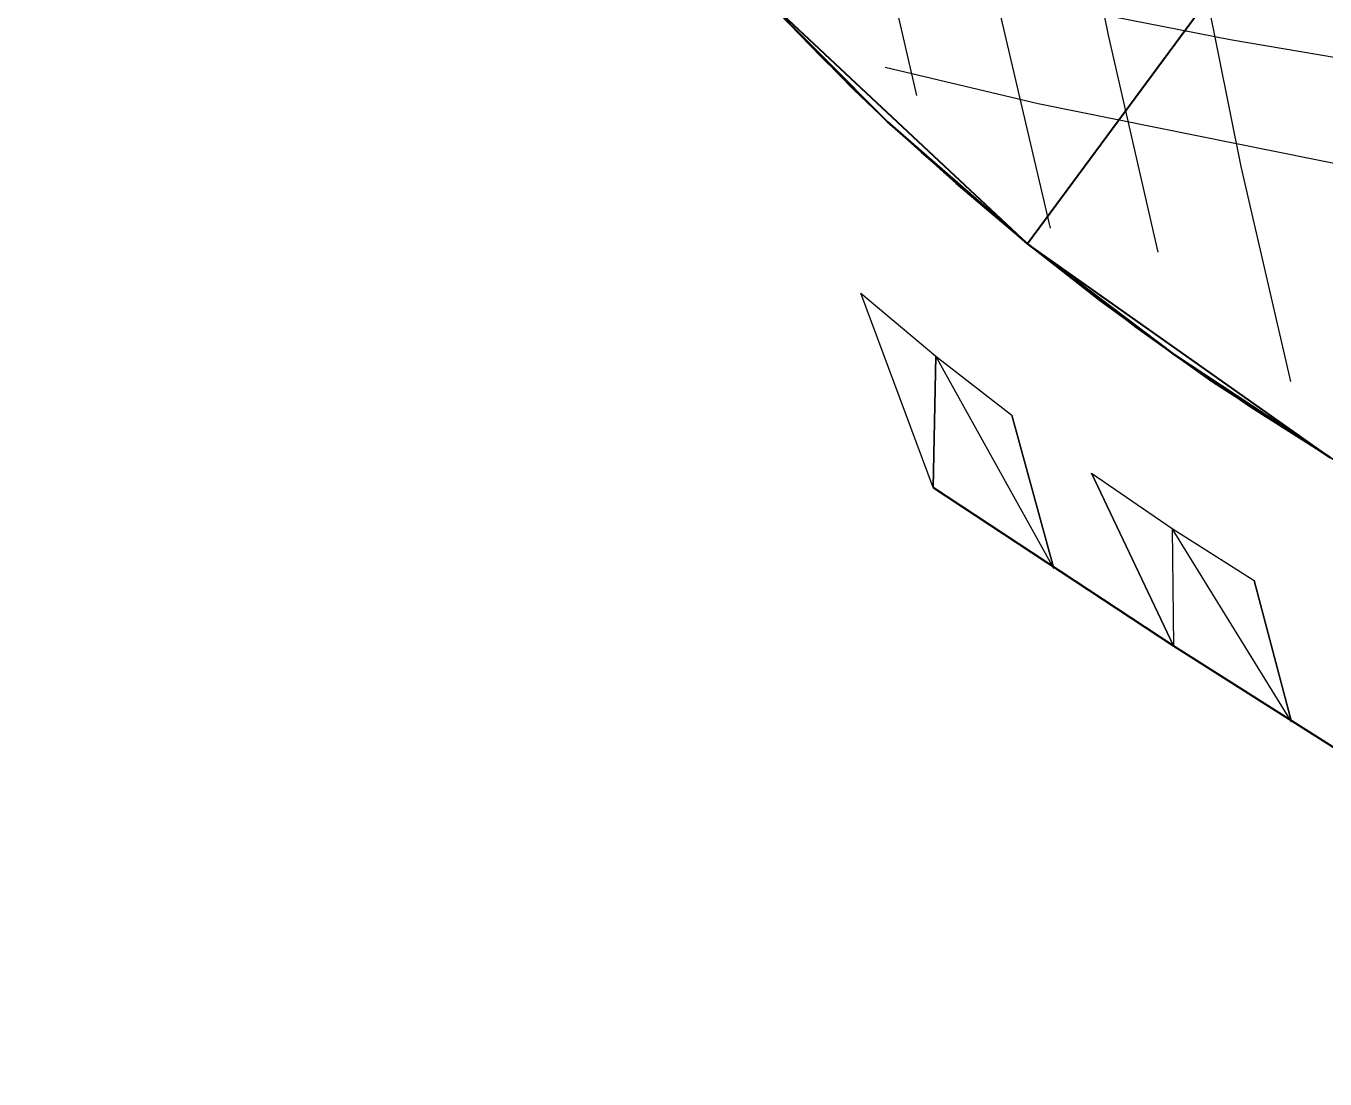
# Model space of a CAD drawing. Extents: x -24.1 to 24.1, y -24.4 to 24.4.
# Drawn here: x -22.48 to -11.71, y -24.36 to -15.64 of the extents above; entities that cross this region are included whole.
import ezdxf

# ---------------------------------------------------------------- set-up
doc = ezdxf.new("R2010")
doc.units = 0
doc.header["$MEASUREMENT"] = 0
doc.layers.get('0').update_dxf_attribs({"linetype": 'CONTINUOUS'})
for name, color, linetype in [('FEA2', 21, 'CONTINUOUS'), ('FEA3', 142, 'CONTINUOUS'), ('Mappers', 7, 'CONTINUOUS'), ('SupportsSph', 200, 'CONTINUOUS'), ('TendonPoints3', 7, 'CONTINUOUS')]:
    doc.layers.add(name, color=color, linetype=linetype)

msp = doc.modelspace()

# ---------------------------------------------------------------- linework, layer by layer
at = {"color": 6, "linetype": 'ByBlock', "lineweight": 40, "ltscale": 100}
for points in [[(-11.67, -19.21, 54.58), (-12.96, -18.36, 54.58), (-14.18, -17.44, 54.58), (-15.34, -16.43, 54.58), (-16.42, -15.34, 54.58), (-17.43, -14.18, 54.58), (-18.36, -12.97, 54.58), (-19.2, -11.68, 54.58), (-19.95, -10.34, 54.58), (-20.62, -8.95, 54.58), (-21.18, -7.53, 54.58), (-21.64, -6.06, 54.58), (-22, -4.58, 54.58), (-22.27, -3.06, 54.58), (-22.42, -1.54, 54.58), (-22.48, 0, 54.58), (-22.42, 1.53, 54.58)], [(-11.67, -19.21, 58.95), (-14.18, -17.44, 58.95), (-16.42, -15.34, 58.95), (-18.36, -12.97, 58.95), (-19.95, -10.34, 58.95), (-21.18, -7.53, 58.95), (-22, -4.58, 58.95), (-22.42, -1.54, 58.95), (-22.48, 0, 58.95), (-22.42, 1.53, 58.95)], [(-11.67, -19.21, 54.58), (-12.96, -18.36, 54.58), (-14.18, -17.44, 54.58), (-15.34, -16.43, 54.58), (-16.42, -15.34, 54.58)]]:
    msp.add_polyline3d(points, dxfattribs=at)
at = {"layer": 'FEA2', "color": 6, "linetype": 'ByBlock', "lineweight": 40, "ltscale": 100}
for points in [[(-11.73631, -14.13264, 58.90235), (-12.7867, -13.18861, 58.90292), (-14.13264, -11.73631, 58.90235), (-17.43, -14.18, 54.58), (-16.42, -15.34, 54.58), (-15.34, -16.43, 54.58), (-14.18, -17.44, 54.58)], [(-8.81354, -16.12087, 58.90084), (-9.71007, -15.5928, 58.90324), (-10.71098, -14.92847, 58.90044), (-11.73631, -14.13264, 58.90235), (-14.18, -17.44, 54.58), (-12.96, -18.36, 54.58), (-11.67, -19.21, 54.58)], [(-11.67, -19.21, 58.95), (-14.18, -17.44, 58.95), (-16.42, -15.34, 58.95)]]:
    msp.add_polyline3d(points, dxfattribs=at)
at = {"layer": 'FEA2'}
for points in [[(-16.42, -15.34, 58.95), (-17.19, -14.48, 57.58), (-16.42, -15.34, 56.77), (-15.62, -16.16, 57.58)], [(-16.42, -15.34, 55.67), (-16.94, -14.77, 55.13), (-16.42, -15.34, 54.58), (-15.89, -15.89, 55.13)], [(-16.42, -15.34, 56.77), (-16.94, -14.77, 56.22), (-16.42, -15.34, 55.67), (-15.89, -15.89, 56.22)], [(-16.42, -15.34, 58.95), (-15.62, -16.16, 57.58), (-15.34, -16.43, 57.86)], [(-14.18, -17.44, 58.95), (-16.42, -15.34, 58.95), (-15.34, -16.43, 57.86)], [(-15.89, -15.89, 56.22), (-16.42, -15.34, 55.67), (-15.89, -15.89, 55.13), (-15.34, -16.43, 55.67)], [(-15.34, -16.43, 57.13), (-15.62, -16.16, 57.58), (-16.42, -15.34, 56.77), (-15.89, -15.89, 56.22)], [(-16.42, -15.34, 54.58), (-15.34, -16.43, 54.58), (-15.89, -15.89, 55.13)], [(-15.34, -16.43, 55.67), (-15.89, -15.89, 55.13), (-15.34, -16.43, 54.58), (-14.77, -16.94, 55.13)], [(-14.77, -16.94, 56.22), (-15.34, -16.43, 57.13), (-15.89, -15.89, 56.22), (-15.34, -16.43, 55.67)], [(-15.06, -16.68, 57.58), (-15.34, -16.43, 57.86), (-15.62, -16.16, 57.58), (-15.34, -16.43, 57.13)], [(-14.18, -17.44, 58.95), (-15.34, -16.43, 57.86), (-15.06, -16.68, 57.58)], [(-14.77, -16.94, 56.22), (-15.34, -16.43, 55.67), (-14.77, -16.94, 55.13), (-14.18, -17.44, 55.67)], [(-14.18, -17.44, 56.77), (-15.06, -16.68, 57.58), (-15.34, -16.43, 57.13), (-14.77, -16.94, 56.22)], [(-15.34, -16.43, 54.58), (-14.18, -17.44, 54.58), (-14.77, -16.94, 55.13)], [(-14.18, -17.44, 58.95), (-15.06, -16.68, 57.58), (-14.18, -17.44, 56.77), (-13.27, -18.14, 57.58)], [(-14.18, -17.44, 55.67), (-14.77, -16.94, 55.13), (-14.18, -17.44, 54.58), (-13.58, -17.91, 55.13)], [(-14.18, -17.44, 56.77), (-14.77, -16.94, 56.22), (-14.18, -17.44, 55.67), (-13.58, -17.91, 56.22)], [(-11.67, -19.21, 58.95), (-14.18, -17.44, 58.95), (-12.96, -18.36, 57.86)], [(-13.58, -17.91, 56.22), (-14.18, -17.44, 55.67), (-13.58, -17.91, 55.13), (-12.96, -18.36, 55.67)], [(-12.96, -18.36, 57.13), (-13.27, -18.14, 57.58), (-14.18, -17.44, 56.77), (-13.58, -17.91, 56.22)], [(-14.18, -17.44, 58.95), (-13.27, -18.14, 57.58), (-12.96, -18.36, 57.86)], [(-14.18, -17.44, 54.58), (-12.96, -18.36, 54.58), (-13.58, -17.91, 55.13)], [(-12.96, -18.36, 55.67), (-13.58, -17.91, 55.13), (-12.96, -18.36, 54.58), (-12.32, -18.8, 55.13)], [(-12.32, -18.8, 56.22), (-12.96, -18.36, 57.13), (-13.58, -17.91, 56.22), (-12.96, -18.36, 55.67)], [(-12.65, -18.58, 57.58), (-12.96, -18.36, 57.86), (-13.27, -18.14, 57.58), (-12.96, -18.36, 57.13)], [(-12.32, -18.8, 56.22), (-12.96, -18.36, 55.67), (-12.32, -18.8, 55.13), (-11.67, -19.21, 55.67)], [(-12.65, -18.58, 57.58), (-12.96, -18.36, 57.13), (-12.32, -18.8, 56.22), (-11.67, -19.21, 56.77)], [(-11.67, -19.21, 58.95), (-12.96, -18.36, 57.86), (-12.65, -18.58, 57.58)], [(-12.96, -18.36, 54.58), (-11.67, -19.21, 54.58), (-12.32, -18.8, 55.13)], [(-11.67, -19.21, 58.95), (-12.65, -18.58, 57.58), (-11.67, -19.21, 56.77), (-10.68, -19.78, 57.58)], [(-11.67, -19.21, 55.67), (-12.32, -18.8, 55.13), (-11.67, -19.21, 54.58), (-11.02, -19.59, 55.13)], [(-11.67, -19.21, 56.77), (-12.32, -18.8, 56.22), (-11.67, -19.21, 55.67), (-11.02, -19.59, 56.22)]]:
    msp.add_3dface(points, dxfattribs=at)
at = {"layer": 'FEA3', "color": 40, "linetype": 'ByBlock', "lineweight": 40, "ltscale": 100}
for points in [[(-11.67, -19.21, 58.95), (-14.18, -17.44, 58.95), (-16.42, -15.34, 58.95), (-18.36, -12.97, 58.95), (-19.95, -10.34, 58.95), (-21.18, -7.53, 58.95), (-22, -4.58, 58.95), (-22.42, -1.54, 58.95), (-22.48, 0, 58.95), (-22.42, 1.53, 58.95)], [(-11.67, -19.21, 54.58), (-12.96, -18.36, 54.58), (-14.18, -17.44, 54.58), (-15.34, -16.43, 54.58), (-16.42, -15.34, 54.58), (-17.43, -14.18, 54.58), (-18.36, -12.97, 54.58), (-19.2, -11.68, 54.58), (-19.95, -10.34, 54.58), (-20.62, -8.95, 54.58), (-21.18, -7.53, 54.58), (-21.64, -6.06, 54.58), (-22, -4.58, 54.58), (-22.27, -3.06, 54.58), (-22.42, -1.54, 54.58), (-22.48, 0, 54.58), (-22.42, 1.53, 54.58)]]:
    msp.add_polyline3d(points, dxfattribs=at)
at = {"layer": 'FEA3'}
for points in [[(-16.42, -15.34, 58.95), (-17.19, -14.48, 57.58), (-16.42, -15.34, 56.77), (-15.62, -16.16, 57.58)], [(-16.42, -15.34, 55.67), (-16.94, -14.77, 55.13), (-16.42, -15.34, 54.58), (-15.89, -15.89, 55.13)], [(-16.42, -15.34, 56.77), (-16.94, -14.77, 56.22), (-16.42, -15.34, 55.67), (-15.89, -15.89, 56.22)], [(-16.42, -15.34, 58.95), (-15.62, -16.16, 57.58), (-15.34, -16.43, 57.86)], [(-14.18, -17.44, 58.95), (-16.42, -15.34, 58.95), (-15.34, -16.43, 57.86)], [(-15.89, -15.89, 56.22), (-16.42, -15.34, 55.67), (-15.89, -15.89, 55.13), (-15.34, -16.43, 55.67)], [(-15.34, -16.43, 57.13), (-15.62, -16.16, 57.58), (-16.42, -15.34, 56.77), (-15.89, -15.89, 56.22)], [(-16.42, -15.34, 54.58), (-15.34, -16.43, 54.58), (-15.89, -15.89, 55.13)], [(-15.34, -16.43, 55.67), (-15.89, -15.89, 55.13), (-15.34, -16.43, 54.58), (-14.77, -16.94, 55.13)], [(-14.77, -16.94, 56.22), (-15.34, -16.43, 57.13), (-15.89, -15.89, 56.22), (-15.34, -16.43, 55.67)], [(-15.06, -16.68, 57.58), (-15.34, -16.43, 57.86), (-15.62, -16.16, 57.58), (-15.34, -16.43, 57.13)], [(-14.18, -17.44, 58.95), (-15.34, -16.43, 57.86), (-15.06, -16.68, 57.58)], [(-14.77, -16.94, 56.22), (-15.34, -16.43, 55.67), (-14.77, -16.94, 55.13), (-14.18, -17.44, 55.67)], [(-15.06, -16.68, 57.58), (-15.34, -16.43, 57.13), (-14.77, -16.94, 56.22), (-14.18, -17.44, 56.77)], [(-15.34, -16.43, 54.58), (-14.18, -17.44, 54.58), (-14.77, -16.94, 55.13)], [(-14.18, -17.44, 58.95), (-15.06, -16.68, 57.58), (-14.18, -17.44, 56.77), (-13.27, -18.14, 57.58)], [(-14.18, -17.44, 55.67), (-14.77, -16.94, 55.13), (-14.18, -17.44, 54.58), (-13.58, -17.91, 55.13)], [(-14.18, -17.44, 56.77), (-14.77, -16.94, 56.22), (-14.18, -17.44, 55.67), (-13.58, -17.91, 56.22)], [(-14.18, -17.44, 58.95), (-13.27, -18.14, 57.58), (-12.96, -18.36, 57.86)], [(-11.67, -19.21, 58.95), (-14.18, -17.44, 58.95), (-12.96, -18.36, 57.86)], [(-13.58, -17.91, 56.22), (-14.18, -17.44, 55.67), (-13.58, -17.91, 55.13), (-12.96, -18.36, 55.67)], [(-12.96, -18.36, 57.13), (-13.27, -18.14, 57.58), (-14.18, -17.44, 56.77), (-13.58, -17.91, 56.22)], [(-14.18, -17.44, 54.58), (-12.96, -18.36, 54.58), (-13.58, -17.91, 55.13)], [(-12.96, -18.36, 55.67), (-13.58, -17.91, 55.13), (-12.96, -18.36, 54.58), (-12.32, -18.8, 55.13)], [(-12.32, -18.8, 56.22), (-12.96, -18.36, 57.13), (-13.58, -17.91, 56.22), (-12.96, -18.36, 55.67)], [(-12.65, -18.58, 57.58), (-12.96, -18.36, 57.86), (-13.27, -18.14, 57.58), (-12.96, -18.36, 57.13)], [(-11.67, -19.21, 58.95), (-12.96, -18.36, 57.86), (-12.65, -18.58, 57.58)], [(-12.32, -18.8, 56.22), (-12.96, -18.36, 55.67), (-12.32, -18.8, 55.13), (-11.67, -19.21, 55.67)], [(-12.65, -18.58, 57.58), (-12.96, -18.36, 57.13), (-12.32, -18.8, 56.22), (-11.67, -19.21, 56.77)], [(-12.96, -18.36, 54.58), (-11.67, -19.21, 54.58), (-12.32, -18.8, 55.13)], [(-11.67, -19.21, 58.95), (-12.65, -18.58, 57.58), (-11.67, -19.21, 56.77), (-10.68, -19.78, 57.58)], [(-11.67, -19.21, 55.67), (-12.32, -18.8, 55.13), (-11.67, -19.21, 54.58), (-11.02, -19.59, 55.13)], [(-11.67, -19.21, 56.77), (-12.32, -18.8, 56.22), (-11.67, -19.21, 55.67), (-11.02, -19.59, 56.22)]]:
    msp.add_3dface(points, dxfattribs=at)
at = {"layer": 'Mappers', "color": 2, "linetype": 'ByBlock', "lineweight": 40, "ltscale": 100}
msp.add_polyline3d([(-14.96, -19.46, 54.93), (-12.97, -20.77, 54.98), (-11.03, -22, 54.87), (-9.25, -22.74, 54.92), (-7.52, -23.41, 54.89), (-5.85, -24.02, 54.76), (-4.28, -24.18, 54.92), (-2.72, -24.29, 55.03), (-1.16, -24.35, 55.1), (0.39, -24.36, 55.11), (1.94, -24.32, 55.07), (3.5, -24.24, 54.98), (5.07, -24.11, 54.85), (6.73, -23.52, 55.01), (8.44, -22.88, 55.08), (10.2, -22.17, 55.07), (11.99, -21.4, 54.95), (13.96, -20.13, 54.98)], dxfattribs=at)
at = {"layer": 'SupportsSph', "linetype": 'ByBlock', "ltscale": 100}
for points in [[(-15.56, -17.85, 55.13), (-14.94, -18.37, 54.58), (-14.96, -19.46, 54.93)], [(-14.96, -19.46, 54.93), (-14.94, -18.37, 55.67), (-14.94, -18.37, 54.58)], [(-14.94, -18.37, 55.67), (-14.31, -18.86, 55.13), (-13.96, -20.13, 54.98)], [(-13.96, -20.13, 54.98), (-14.31, -18.86, 56.22), (-14.31, -18.86, 55.13)], [(-12.97, -20.77, 54.98), (-13.65, -19.34, 55.67), (-13.65, -19.34, 54.58)], [(-12.97, -20.77, 54.98), (-13.65, -19.34, 54.58), (-12.98, -19.8, 55.13)], [(-12.3, -20.23, 54.58), (-11.99, -21.4, 54.95), (-12.98, -19.8, 55.13)], [(-11.99, -21.4, 54.95), (-12.3, -20.23, 55.67), (-12.3, -20.23, 54.58)]]:
    msp.add_3dface(points, dxfattribs=at)
at = {"layer": 'TendonPoints3'}
for p, q in [((-15.61, -14, 57.97), (-15.1, -16.21, 57.05)), ((-13.8, -14.31, 58.75), (-13.51, -15.71, 58.15)), ((-12.78, -14.97, 58.88), (-12.41, -16.8, 58.03)), ((-14.51, -15.1, 57.99), (-13.99, -17.31, 56.97)), ((-12.5, -15.75, 58.23), (-13.88, -15.48, 57.73)), ((-13.51, -15.71, 58.15), (-13.1, -17.51, 57.28)), ((-10.67, -16.06, 58.79), (-12.5, -15.75, 58.23)), ((-14.09, -16.28, 57.17), (-15.36, -15.98, 56.66)), ((-11.41, -16.82, 58.07), (-14.09, -16.28, 57.17)), ((-12.41, -16.8, 58.03), (-12, -18.58, 57.09))]:
    msp.add_line(p, q, dxfattribs=at)

doc.saveas('drawing.dxf')
